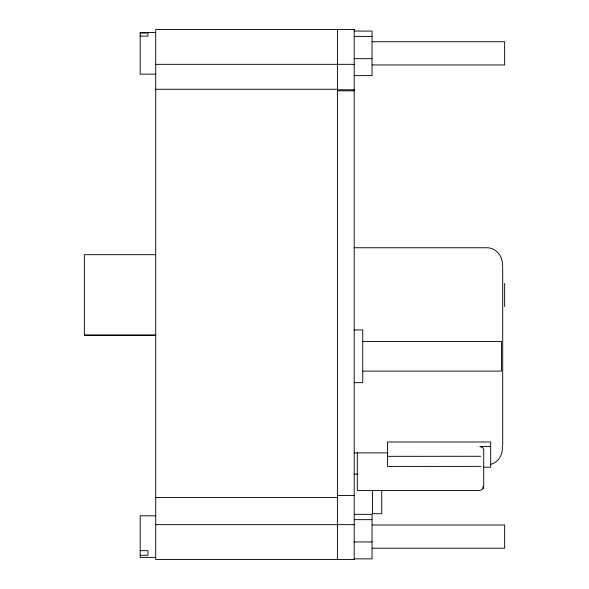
<?xml version="1.0" encoding="UTF-8"?>
<svg xmlns="http://www.w3.org/2000/svg" width="589" height="589" viewBox="0 0 589 589"><rect width="100%" height="100%" fill="white"/><g stroke="black" fill="none" stroke-linecap="round" stroke-linejoin="round"><path stroke-width="0.88" d="M483.702 486.573L483.186 486.573L483.186 488.517L483.702 486.573L483.702 449.51L482.568 447.412L479.829 446.536M483.569 487.582L483.186 488.252L483.569 486.573L483.186 488.45L483.569 487.081M483.186 488.252L483.569 487.331M483.186 487.081L483.569 486.573M482.568 489.319L479.829 490.453L357.309 490.453L357.309 452.889M490.821 464.331C498.743 462.255 503.256 453.913 502.314 446.057M480.83 456.276L387.547 456.335M480.83 466.363L387.547 466.414L387.547 441.986L490.681 441.986L490.681 467.21L483.702 467.21M480.83 446.639L490.681 446.536M354.21 31.077L372.042 31.077L372.042 75.62L354.21 75.62M155.702 32.557L140.189 32.557L140.189 74.14L155.702 74.14M140.189 33.05L147.942 33.05L147.942 36.113L140.189 36.113M354.21 36.4L372.042 36.4M372.41 41.745L504.64 41.745L504.64 64.952L372.41 64.952M354.21 58.672L372.042 58.672M155.702 64.341L354.21 64.341M155.702 89.263L337.423 89.263M337.423 89.815L354.21 89.815M337.423 90.802L354.21 90.802M354.21 247.748L486.808 247.748C496.527 247.616 503.661 257.26 502.314 266.552M155.518 254.684L84.36 254.684L84.36 335.266L155.518 335.266M354.21 329.943L362.736 329.943L362.736 382.666L354.21 382.666M84.36 335.089L155.842 335.089M362.971 341.51L501.541 341.51L501.541 371.099L362.971 371.099M354.21 452.889L387.989 452.889M354.21 474.167L357.862 474.167M337.423 495.563L354.21 495.563M155.702 497.484L337.423 497.484M354.21 514.33L372.042 514.33L372.042 558.873L354.21 558.873M155.702 515.809L140.189 515.809L140.189 557.393L155.702 557.393M354.21 519.653L372.042 519.653M155.702 524.659L354.21 524.659M372.41 524.998L504.64 524.998L504.64 548.204L372.41 548.204M354.21 541.932L372.042 541.932M140.189 550.649L147.942 550.649L147.942 555.287L140.189 555.287M504.64 283.375L504.64 306.574M502.704 267.288L502.704 445.321M381.738 490.725L381.738 513.718L372.432 513.718L372.432 490.725M337.423 29.45L337.423 559.55M354.21 29.45L155.702 29.45L155.702 559.55L354.21 559.55L354.21 29.45"/></g></svg>
